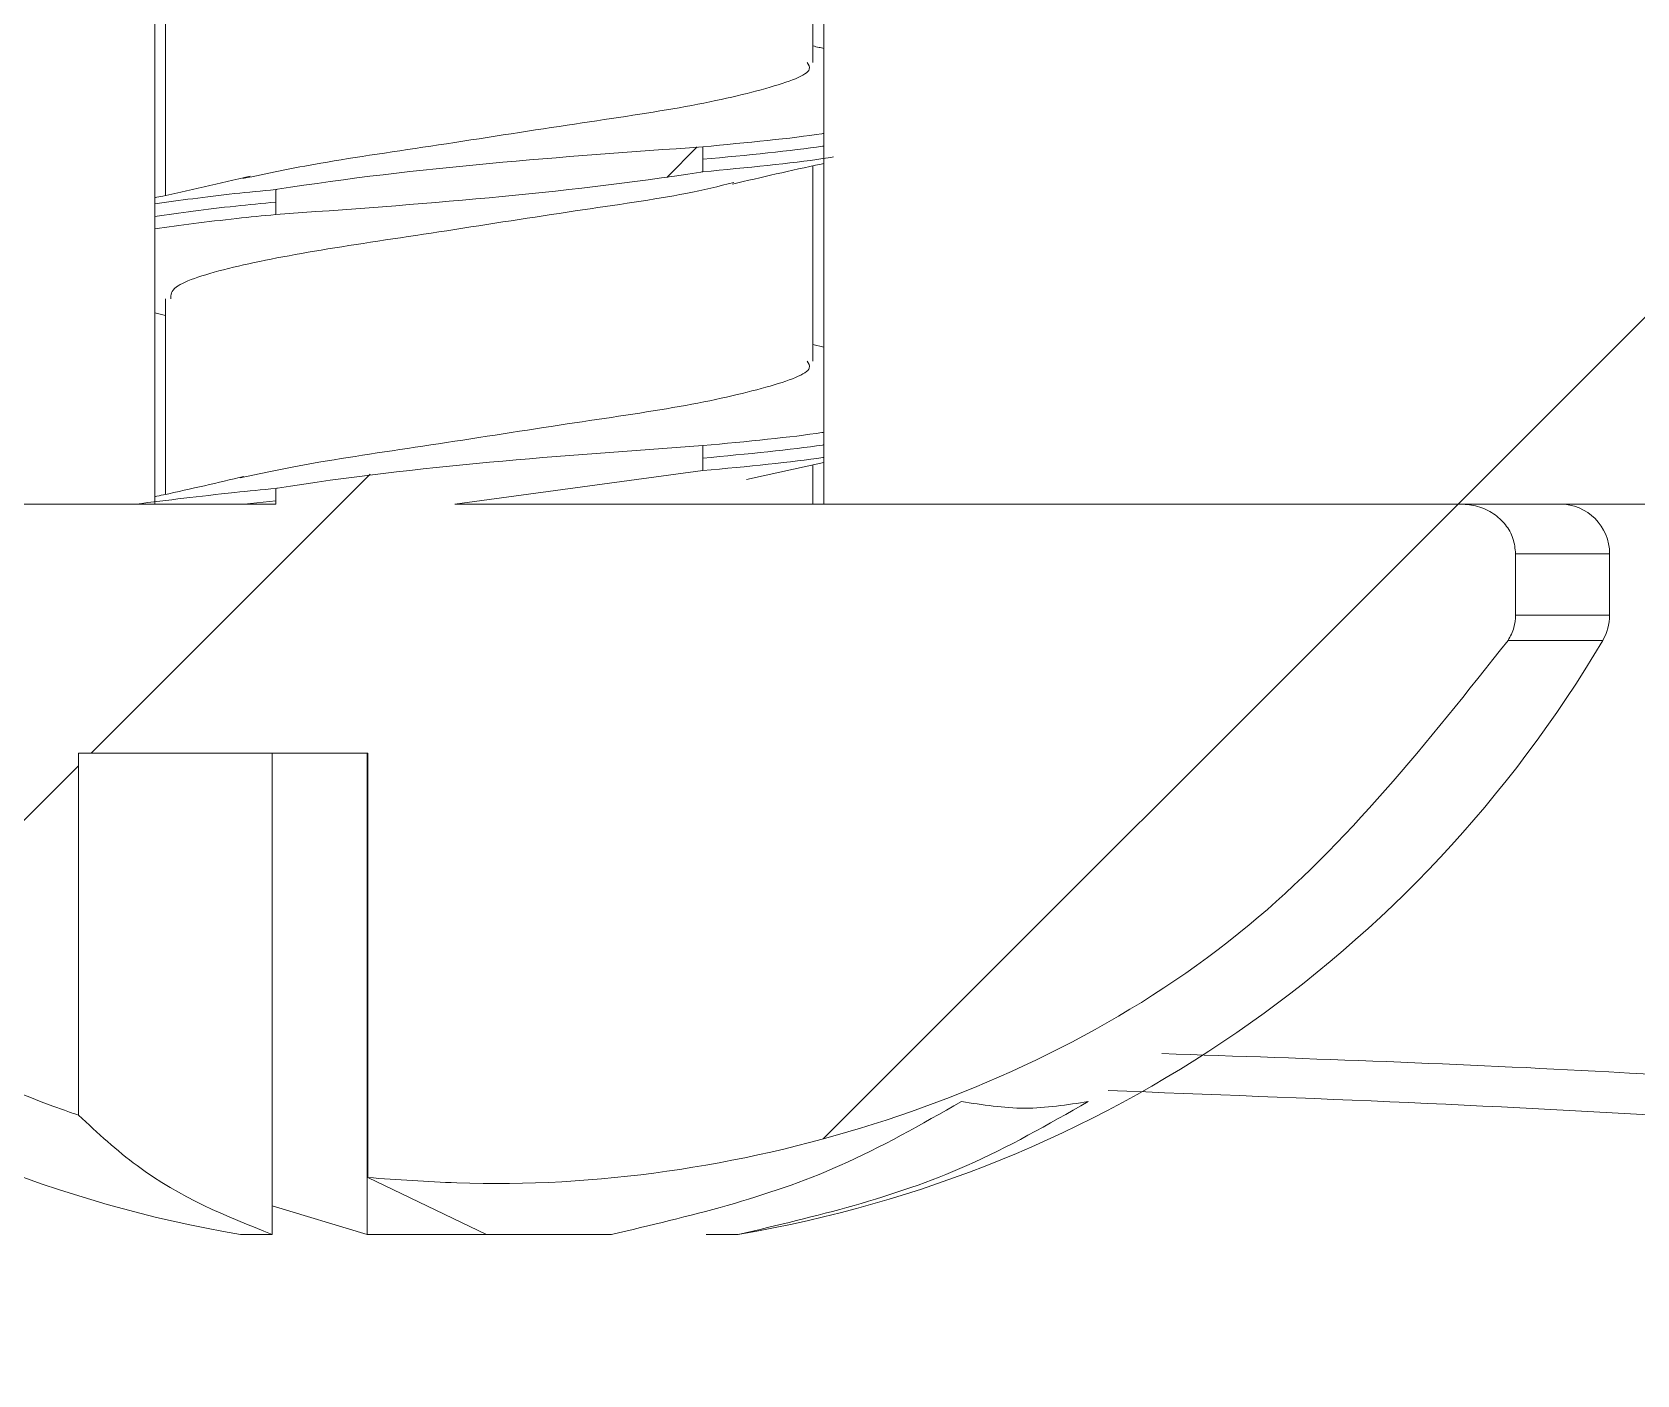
# Model space of a CAD drawing. Extents: x 14808 to 20058, y -13198 to -11680.
# Drawn here: x 15070.313 to 15073.536, y -13053.803 to -13051.107 of the extents above; entities that cross this region are included whole.
import ezdxf

# ---------------------------------------------------------------- set-up
doc = ezdxf.new("R2010")
doc.units = 0
doc.header["$LTSCALE"] = 7
doc.header["$MEASUREMENT"] = 0
doc.layers.get('0').update_dxf_attribs({"color": 2, "linetype": 'CONTINUOUS'})
pattern_1 = [(45, (121.7188765692827, 108.7141662034446), (-0.561266007566822, 0.5612660075668221), [])]

# ---------------------------------------------------------------- blocks, each defined once
blk = doc.blocks.new('A$C42703619')
at = {"linetype": 'Continuous', "lineweight": 0}
h = blk.add_hatch(dxfattribs=at)
h.set_pattern_fill('ANSI31', color=2, scale=0.25, style=0)
h.set_pattern_definition(pattern_1)
edge = h.paths.add_edge_path(flags=0)
edge.add_line((97.53904185005422, 2.222321144257528), (97.53904185005422, 2.847321144257528))
edge.add_line((97.53904185005422, 2.847321144257528), (96.74999859702007, 2.847321144257528))
edge.add_line((96.7499985970203, 2.847321144257528), (96.7499985970203, 5.222321144257528))
edge.add_line((96.7499985970203, 5.222321144257528), (96.6249985970203, 5.722321144257528))
edge.add_line((96.6249985970203, 5.722321144257528), (96.34361916785952, 5.722321144257528))
edge.add_arc((96.34361916785952, 5.597321144257513), 0.125, 90, 177.0000000000438)
edge.add_line((96.21879047601533, 5.60386313878778), (96.13423113672843, 3.990374827628862))
edge.add_arc((98.63080497361489, 3.859534937020008), 2.5, 176.9999999999657, 180)
edge.add_line((96.13080497361489, 3.859534937020008), (96.13080497361489, 2.797321144257502))
edge.add_arc((96.05580497361461, 2.797321144257502), 0.075, 270.00000000087937, 360, ccw=False)
edge.add_line((96.05580497360279, 2.722321144257513), (96.05000454349965, 2.722321144257513))
edge.add_arc((96.05000724730962, 2.797321144257516), 0.075, 180.0012677828646, 269.9979344414439, ccw=False)
edge.add_line((95.975007247328, 2.797319484733627), (95.9749967870871, 3.000695092532091))
edge.add_arc((92.37499694938788, 3.000008900132507), 3.600000000000001, 0.01092109129672237, 80.40685194069388)
edge.add_spline(control_points=[(92.97493994213073, 6.54966640550662), (92.9607906325839, 6.552053993184508), (92.94677238564782, 6.557006783679249), (92.9341892682387, 6.56408615923548), (92.92198248657951, 6.570953804898231), (92.9107864394864, 6.580010172554189), (92.90152601940599, 6.590518012263367), (92.893195754732, 6.59997040050991), (92.88622893984325, 6.610813184176187), (92.8810998260924, 6.622321144257519)], knot_values=[3.715156799287301e-06, 3.715156799287301e-06, 3.715156799287301e-06, 3.715156799287301e-06, 0.000176968514973958, 0.000176968514973958, 0.000176968514973958, 0.0003447893644392406, 0.0003447893644392406, 0.0003447893644392406, 0.0004957331891411338, 0.0004957331891411338, 0.0004957331891411338, 0.0004957331891411338], weights=[1, 1, 1, 1, 1, 1, 1, 1, 1, 1], degree=3, periodic=0)
edge.add_line((92.8810998260924, 6.622321144257533), (92.26812009557693, 6.622321144257533))
edge.add_line((92.26812009557716, 6.622321144257533), (92.26812009557716, 6.246851547293879))
edge.add_spline(control_points=[(92.26812009557716, 6.246851547293879), (92.26812322072738, 6.220064385237841), (92.27256273739567, 6.192925944958212), (92.28109409822628, 6.167522301713554), (92.28998121962195, 6.141059318153516), (92.30355743287828, 6.115767426764755), (92.32069088635535, 6.093728479477114), (92.33785041115834, 6.071655996359915), (92.35904820816995, 6.052239314698149), (92.38252984880455, 6.037065114372218), (92.40608546451313, 6.021843110206511), (92.43258584126147, 6.01047152708994), (92.45984525916629, 6.003876030315048), (92.47556714360053, 6.000072073882698), (92.49173169061032, 5.997780549482776), (92.50789134117554, 5.997064010360653)], knot_values=[1.343520857658167e-05, 1.343520857658167e-05, 1.343520857658167e-05, 1.343520857658167e-05, 0.0003350029093057034, 0.0003350029093057034, 0.0003350029093057034, 0.0006699738447442933, 0.0006699738447442933, 0.0006699738447442933, 0.001005448542786168, 0.001005448542786168, 0.001005448542786168, 0.001341990884282382, 0.001341990884282382, 0.001341990884282382, 0.001534328686856946, 0.001534328686856946, 0.001534328686856946, 0.001534328686856946], weights=[1, 1, 1, 1, 1, 1, 1, 1, 1, 1, 1, 1, 1, 1, 1, 1], degree=3, periodic=0)
edge.add_arc((92.37499694938788, 3.000008900132507), 3, -7.958078640513122e-13, 87.46107328380788, ccw=False)
edge.add_spline(control_points=[(95.37499694938788, 3.000008900132507), (95.37609576014756, 2.773861237088248), (95.37501769525966, 2.547708570347474), (95.37499287215223, 2.321558300065341), (95.37496750250307, 2.090428778231434), (95.37499893970471, 1.859299253606615), (95.37499632075787, 1.628169730395221), (95.37499160202196, 1.211727782308877), (95.37499718470326, 0.7952858341691851), (95.37499696456644, 0.3788438860561953)], knot_values=[5.981469940353156e-05, 5.981469940353156e-05, 5.981469940353156e-05, 5.981469940353156e-05, 0.002773617938170149, 0.002773617938170149, 0.002773617938170149, 0.005547172206765863, 0.005547172206765863, 0.005547172206765863, 0.01054447556557592, 0.01054447556557592, 0.01054447556557592, 0.01054447556557592], weights=[1, 1, 1, 1, 1, 1, 1, 1, 1, 1], degree=3, periodic=0)
edge.add_spline(control_points=[(95.37499694943108, 0.3788446919122705), (95.37499696254736, 0.3508518806161263), (95.37982958859129, 0.3224730266306679), (95.389095050361, 0.2960580933076287), (95.39836054866237, 0.2696430558353526), (95.41231459394976, 0.2444633185013672), (95.429802201234, 0.2226049733009816), (95.44728783329856, 0.2007490969943362), (95.46878873409014, 0.1816109291810122), (95.4925242969648, 0.166776856482052), (95.51625438229735, 0.1519462070961239), (95.54287282509995, 0.1410085497534581), (95.57017469621769, 0.1348707207750621), (95.5792036361504, 0.1328408932616227), (95.58835954788196, 0.1313109326821333), (95.59755790585086, 0.130294976620668)], knot_values=[0, 0, 0, 0, 0.0003359137355537293, 0.0003359137355537293, 0.0003359137355537293, 0.0006718298416777864, 0.0006718298416777864, 0.0006718298416777864, 0.001007708432369905, 0.001007708432369905, 0.001007708432369905, 0.001343508647123747, 0.001343508647123747, 0.001343508647123747, 0.001453152611270006, 0.001453152611270006, 0.001453152611270006, 0.001453152611270006], weights=[1, 1, 1, 1, 1, 1, 1, 1, 1, 1, 1, 1, 1, 1, 1, 1], degree=3, periodic=0)
edge.add_spline(control_points=[(95.59755856911852, 0.130294902999772), (95.62730371385533, 0.1270095609543276), (95.65705603721199, 0.1237885752168566), (95.68681512127114, 0.1206319910311251)], knot_values=[0.000379612931253025, 0.000379612931253025, 0.000379612931253025, 0.000379612931253025, 0.0007366391467210646, 0.0007366391467210646, 0.0007366391467210646, 0.0007366391467210646], weights=[1, 1, 1, 1], degree=3, periodic=0)
edge.add_spline(control_points=[(95.68681512127114, 0.1206319910317646), (95.70072466700913, 0.1191565876885861), (95.71508077674162, 0.1200624323272521), (95.72869456681246, 0.123274440665945), (95.74230832424155, 0.1264864413032356), (95.75555520659555, 0.1320931441823987), (95.7673385645162, 0.1396299747858407), (95.77912283711794, 0.1471673904345252), (95.78976831594491, 0.1568430216200269), (95.79839418310485, 0.1678555658832792), (95.80702186452709, 0.1788704263935657), (95.81386700081657, 0.1915264458029853), (95.81836340821155, 0.2047758367067516), (95.82272678550044, 0.2176332329091153), (95.82499694943954, 0.2313872900170182), (95.82499694943954, 0.2449649075720757)], knot_values=[0, 0, 0, 0, 0.0001678509099846509, 0.0001678509099846509, 0.0001678509099846509, 0.0003357010631929814, 0.0003357010631929814, 0.0003357010631929814, 0.0005035639249444302, 0.0005035639249444302, 0.0005035639249444302, 0.0006714623634739861, 0.0006714623634739861, 0.0006714623634739861, 0.0008342554581856271, 0.0008342554581856271, 0.0008342554581856271, 0.0008342554581856271], weights=[1, 1, 1, 1, 1, 1, 1, 1, 1, 1, 1, 1, 1, 1, 1, 1], degree=3, periodic=0)
edge.add_line((95.82499694943954, 0.2449649075720757), (95.82499694943522, 0.3765557884500268))
edge.add_spline(control_points=[(95.8249969494309, 0.3765557884500126), (95.82499694942953, 0.4540654598013489), (95.82499701894562, 0.5315751311526569), (95.82499710255661, 0.6090848025039222)], knot_values=[0.0001531512326486863, 0.0001531512326486863, 0.0001531512326486863, 0.0001531512326486863, 0.001083267288864468, 0.001083267288864468, 0.001083267288864468, 0.001083267288864468], weights=[1, 1, 1, 1], degree=3, periodic=0)
edge.add_spline(control_points=[(95.82499710255661, 0.6090848025040785), (95.85671384902162, 0.6058565788676802), (95.88843830944097, 0.6027032651866406), (95.92016995279027, 0.5996249142432291)], knot_values=[0.0003270985367544366, 0.0003270985367544366, 0.0003270985367544366, 0.0003270985367544366, 0.0007077899447716636, 0.0007077899447716636, 0.0007077899447716636, 0.0007077899447716636], weights=[1, 1, 1, 1], degree=3, periodic=0)
edge.add_spline(control_points=[(95.92016995279027, 0.5996249142440959), (95.92573879539623, 0.5990846695520631), (95.93147771473946, 0.5994984850266647), (95.93691144775948, 0.6008320583324078), (95.94234516641654, 0.6021656281130916), (95.94762355099147, 0.6044557143008333), (95.95230963979157, 0.6075125555726615), (95.95699612413546, 0.6105696548666018), (95.96121944392007, 0.6144779135587655), (95.96463017552833, 0.6189136662001502), (95.96804166584388, 0.6233504055620571), (95.97073428079739, 0.628437194417522), (95.97248531732248, 0.6337529063572802), (95.97413843948198, 0.6387713746039694), (95.97499669018362, 0.6441201646413859), (95.97499669018362, 0.6494038978307728)], knot_values=[0, 0, 0, 0, 6.713983624059836e-05, 6.713983624059836e-05, 6.713983624059836e-05, 0.0001342793406515402, 0.0001342793406515402, 0.0001342793406515402, 0.0002014243810890044, 0.0002014243810890044, 0.0002014243810890044, 0.0002685844777707112, 0.0002685844777707112, 0.0002685844777707112, 0.0003318892985055608, 0.0003318892985055608, 0.0003318892985055608, 0.0003318892985055608], weights=[1, 1, 1, 1, 1, 1, 1, 1, 1, 1, 1, 1, 1, 1, 1, 1], degree=3, periodic=0)
edge.add_line((95.97499669018362, 0.6494038978307728), (95.97499669018362, 1.972321144257528))
edge.add_arc((96.22499669018362, 1.972321144257528), 0.25, 90.00000000109918, 180, ccw=False)
edge.add_line((96.22499669018362, 2.222321144257528), (97.5388613849093, 2.222321144257528))
h = blk.add_hatch(dxfattribs=at)
h.set_pattern_fill('ANSI31', color=2, scale=0.25, style=0)
h.set_pattern_definition(pattern_1)
edge = h.paths.add_edge_path(flags=0)
edge.add_line((98.9999985970203, 5.222321144257499), (98.9999985970203, 2.847321144257528))
edge.add_line((98.9999985970203, 2.847321144257528), (98.21113580978113, 2.847321144257528))
edge.add_line((98.21113580978113, 2.847321144257528), (98.21095534463734, 2.222321144257528))
edge.add_line((98.21095534463734, 2.222321144257528), (99.52498994673101, 2.222321144257513))
edge.add_arc((99.52498994673101, 1.972321144257499), 0.25, -7.958078640513122e-13, 89.9999999999992, ccw=False)
edge.add_line((99.77498994673101, 1.972321144257499), (99.77498994673101, 0.6493956325956205))
edge.add_spline(control_points=[(99.77498994673101, 0.6493956325956205), (99.77498994673078, 0.643804229705971), (99.7759564840776, 0.6381283758668062), (99.77780960068048, 0.632845311194778), (99.77966272462027, 0.6275622256068303), (99.78245357114884, 0.6225262022266165), (99.78595114375639, 0.618154469444498), (99.78944831648346, 0.6137832364867606), (99.79374855784181, 0.6099555531572136), (99.79849574179207, 0.6069887132227691), (99.80324179144554, 0.604022582187902), (99.80856551862666, 0.6018350594797326), (99.81402592834911, 0.6006075228042604), (99.8191718689477, 0.5994506808940159), (99.82456874135869, 0.5991145885757092), (99.82981844853884, 0.5996240612153301)], knot_values=[0, 0, 0, 0, 6.718372675116485e-05, 6.718372675116485e-05, 6.718372675116485e-05, 0.0001343679310096357, 0.0001343679310096357, 0.0001343679310096357, 0.0002015445475689108, 0.0002015445475689108, 0.0002015445475689108, 0.0002687049376802805, 0.0002687049376802805, 0.0002687049376802805, 0.0003318951457513295, 0.0003318951457513295, 0.0003318951457513295, 0.0003318951457513295], weights=[1, 1, 1, 1, 1, 1, 1, 1, 1, 1, 1, 1, 1, 1, 1, 1], degree=3, periodic=0)
edge.add_spline(control_points=[(99.82981844853884, 0.5996240611832846), (99.85324613600233, 0.6018968182399718), (99.87666989547324, 0.6042104359222762), (99.90008951322898, 0.6065648931203143)], knot_values=[0.01634638392776675, 0.01634638392776675, 0.01634638392776675, 0.01634638392776675, 0.01662746818133061, 0.01662746818133061, 0.01662746818133061, 0.01662746818133061], weights=[1, 1, 1, 1], degree=3, periodic=0)
edge.add_spline(control_points=[(99.90008951318305, 0.6065648931195327), (99.90839088063649, 0.6065648931193905), (99.91669224809016, 0.6065648931192626), (99.92499361554383, 0.6065648931191348)], knot_values=[3521.152073444386, 3521.152073444386, 3521.152073444386, 3521.152073444386, 3521.152173060795, 3521.152173060795, 3521.152173060795, 3521.152173060795], weights=[1, 1, 1, 1], degree=3, periodic=0)
edge.add_spline(control_points=[(99.92499361558612, 0.60656489311922), (99.92499395470668, 0.4860313639477383), (99.92499425991218, 0.3654978347759723), (99.92499431939632, 0.2449643056040074)], knot_values=[0.002205661054958141, 0.002205661054958141, 0.002205661054958141, 0.002205661054958141, 0.003652063405021541, 0.003652063405021541, 0.003652063405021541, 0.003652063405021541], weights=[1, 1, 1, 1], degree=3, periodic=0)
edge.add_spline(control_points=[(99.92499431939677, 0.2449642175127948), (99.92499432630893, 0.2309678628651497), (99.92741063763651, 0.2167784880005357), (99.932043356333, 0.2035710711105807), (99.93667609280374, 0.1903636035469347), (99.9436530902326, 0.1777737849485632), (99.95239685548177, 0.1668446488471247), (99.96113965484847, 0.155916720035215), (99.97189008319356, 0.1463476409689903), (99.98375784113887, 0.1389306004380373), (99.99562288218385, 0.1315152578994301), (100.0089321047531, 0.1260464102817238), (100.0225830446498, 0.1229774782376367), (100.0358062238092, 0.1200047130980906), (100.0496973293075, 0.1192017777738883), (100.0631749569766, 0.1206312364371556)], knot_values=[0, 0, 0, 0, 0.0001679562557717039, 0.0001679562557717039, 0.0001679562557717039, 0.0003359136671146044, 0.0003359136671146044, 0.0003359136671146044, 0.0005038527443780017, 0.0005038527443780017, 0.0005038527443780017, 0.000671752952182601, 0.000671752952182601, 0.000671752952182601, 0.0008343663057275867, 0.0008343663057275867, 0.0008343663057275867, 0.0008343663057275867], weights=[1, 1, 1, 1, 1, 1, 1, 1, 1, 1, 1, 1, 1, 1, 1, 1], degree=3, periodic=0)
edge.add_spline(control_points=[(100.0631760457741, 0.1206313516718112), (100.0929317331525, 0.1237875667752277), (100.1226806613831, 0.1270081687267677), (100.1524224126911, 0.1302931122984248)], knot_values=[0.01824208284473301, 0.01824208284473301, 0.01824208284473301, 0.01824208284473301, 0.0185990683055447, 0.0185990683055447, 0.0185990683055447, 0.0185990683055447], weights=[1, 1, 1, 1], degree=3, periodic=0)
edge.add_spline(control_points=[(100.1524224126911, 0.130293112298439), (100.1802412152256, 0.1333656836023991), (100.2079024320824, 0.1412810501345163), (100.2331261032264, 0.1533843169776858), (100.2583496505224, 0.1654875243940026), (100.2818313158555, 0.18211226798757), (100.3016276990793, 0.2018813898500653), (100.3214267284952, 0.2216531542605011), (100.3380854739489, 0.2451152278593085), (100.3502259206434, 0.2703250233317149), (100.3623692307851, 0.2955407647890027), (100.370326992861, 0.3232003336864651), (100.3734410565608, 0.3510139311831821), (100.3744748701522, 0.3602475493396682), (100.3749941790716, 0.3695532523879947), (100.3749941632072, 0.3788445641791824)], knot_values=[0, 0, 0, 0, 0.0003357261714734765, 0.0003357261714734765, 0.0003357261714734765, 0.0006714494502357216, 0.0006714494502357216, 0.0006714494502357216, 0.001007217353174794, 0.001007217353174794, 0.001007217353174794, 0.00134306550302437, 0.00134306550302437, 0.00134306550302437, 0.001453150299511086, 0.001453150299511086, 0.001453150299511086, 0.001453150299511086], weights=[1, 1, 1, 1, 1, 1, 1, 1, 1, 1, 1, 1, 1, 1, 1, 1], degree=3, periodic=0)
edge.add_spline(control_points=[(100.3749941632072, 0.3788445641791824), (100.3749932057517, 0.7947963462390888), (100.3749980852244, 1.210757216080005), (100.3749926584717, 1.626718085849966), (100.3749896399363, 1.858088977300433), (100.3750207279436, 2.089459870225191), (100.374994926593, 2.320830760256719), (100.3749696805803, 2.547221717925432), (100.3738894965099, 2.773615075263116), (100.3749318836931, 3.00000363455991)], knot_values=[8.443305000002019e-05, 8.443305000002019e-05, 8.443305000002019e-05, 8.443305000002019e-05, 0.005075963487664221, 0.005075963487664221, 0.005075963487664221, 0.007852414185481039, 0.007852414185481039, 0.007852414185481039, 0.01056910568345572, 0.01056910568345572, 0.01056910568345572, 0.01056910568345572], weights=[1, 1, 1, 1, 1, 1, 1, 1, 1, 1], degree=3, periodic=0)
edge.add_arc((103.3749896792228, 3.000018308957515), 3, 92.53667033797592, 180.0002802549507, ccw=False)
edge.add_spline(control_points=[(103.242213317119, 5.99707860826188), (103.2702263633282, 5.998320695533586), (103.2985206219687, 6.004433668220038), (103.3246459457109, 6.01491358397255), (103.3507728757709, 6.025394144083428), (103.3754522017348, 6.040533147739872), (103.3966256785379, 6.059084225731588), (103.4177626293013, 6.077603301543697), (103.4359903944369, 6.10003674170563), (103.4497780133966, 6.124524053112431), (103.4635208867712, 6.148931894737252), (103.4732322973532, 6.176056504483135), (103.4780940045202, 6.203642245451952), (103.4806047769841, 6.217888582476895), (103.4818755582901, 6.232408828437507), (103.4818770972338, 6.246874722624362)], knot_values=[0, 0, 0, 0, 0.0003377869286602247, 0.0003377869286602247, 0.0003377869286602247, 0.0006756106847210727, 0.0006756106847210727, 0.0006756106847210727, 0.001012856345761382, 0.001012856345761382, 0.001012856345761382, 0.001348994364066611, 0.001348994364066611, 0.001348994364066611, 0.001520863348828256, 0.001520863348828256, 0.001520863348828256, 0.001520863348828256], weights=[1, 1, 1, 1, 1, 1, 1, 1, 1, 1, 1, 1, 1, 1, 1, 1], degree=3, periodic=0)
edge.add_line((103.4818770972338, 6.246874722624362), (103.4818770991146, 6.622321144257533))
edge.add_line((103.4818770991146, 6.622321144257533), (102.8688921591431, 6.622321144257533))
edge.add_spline(control_points=[(102.8688921591429, 6.622321144257519), (102.8635416466827, 6.610319693957074), (102.8561859809706, 6.599037938874922), (102.8473688016902, 6.589295241998066), (102.8379091194524, 6.5788426002105), (102.8265068912433, 6.569885651507711), (102.8141156066567, 6.563162603488387), (102.8019966319862, 6.556587300654805), (102.7886089314529, 6.551969682045687), (102.7750138747861, 6.54967216411476)], knot_values=[0.0001841116759883218, 0.0001841116759883218, 0.0001841116759883218, 0.0001841116759883218, 0.0003416561308431118, 0.0003416561308431118, 0.0003416561308431118, 0.0005106879721787074, 0.0005106879721787074, 0.0005106879721787074, 0.000675994754292958, 0.000675994754292958, 0.000675994754292958, 0.000675994754292958], weights=[1, 1, 1, 1, 1, 1, 1, 1, 1, 1], degree=3, periodic=0)
edge.add_arc((103.3749896792228, 3.000018308957515), 3.600000000000001, 99.59367265227958, 179.9889560388777)
edge.add_line((99.77498974609989, 3.000712221495782), (99.77498994673124, 2.797321144257502))
edge.add_arc((99.69998994673097, 2.797321144257516), 0.075, 270, 359.99999999998914, ccw=False)
edge.add_line((99.69998994673097, 2.722321144257528), (99.69419222042643, 2.722321144257513))
edge.add_arc((99.69419222042575, 2.797321144257516), 0.075, 180.0000000057213, 270.00000000057264, ccw=False)
edge.add_line((99.6191922204257, 2.797321144250027), (99.6191922204257, 3.859534937020008))
edge.add_arc((97.1191922204257, 3.859534937020022), 2.5, 5.088887490341627e-13, 3.00000000003513)
edge.add_line((99.61576605731216, 3.990374827628877), (99.53120671802526, 5.60386313878778))
edge.add_arc((99.40637802618085, 5.597321144257513), 0.125, 2.999999999955942, 90.00000000000325)
edge.add_line((99.40637802618085, 5.722321144257528), (99.12499859702007, 5.722321144257528))
edge.add_line((99.1249985970203, 5.722321144257528), (98.9999985970203, 5.222321144257499))
h = blk.add_hatch(dxfattribs=at)
h.set_pattern_fill('ANSI31', scale=0.25, style=0)
h.set_pattern_definition(pattern_1)
edge = h.paths.add_edge_path(flags=0)
edge.add_spline(control_points=[(97.6607070699838, 2.525546930535718), (97.66070703373452, 2.524500960054773), (97.66070692884841, 2.523454989573956), (97.66070675532728, 2.52240901910681), (97.66070649504582, 2.520840063347784), (97.6607060803351, 2.519271107606791), (97.66070551120447, 2.517702151929406), (97.66070494207406, 2.516133196191227), (97.66070421852373, 2.514564240501464), (97.66070334056349, 2.512995284905706)], knot_values=[1.80411241501563e-16, 1.80411241501563e-16, 1.80411241501563e-16, 1.80411241501563e-16, 1.255164577873642e-05, 1.255164577873642e-05, 1.255164577873642e-05, 3.137911519667304e-05, 3.137911519667304e-05, 3.137911519667304e-05, 5.020658534403958e-05, 5.020658534403958e-05, 5.020658534403958e-05, 5.020658534403958e-05], weights=[1, 1, 1, 1, 1, 1, 1, 1, 1, 1], degree=3, periodic=0)
edge.add_spline(control_points=[(97.66070334056349, 2.512995284905692), (97.80367795748612, 2.513845391569824), (97.94627054308103, 2.533406372106036), (98.08751176405394, 2.555618559383198), (98.08810580031673, 2.555711980019403), (98.08869983030309, 2.55580544057532), (98.08929385412739, 2.555898940272094)], knot_values=[1.840730439570213e-15, 1.840730439570213e-15, 1.840730439570213e-15, 1.840730439570213e-15, 0.001715725730479399, 0.001715725730479399, 0.001715725730479399, 0.001722930282684338, 0.001722930282684338, 0.001722930282684338, 0.001722930282684338], weights=[1, 1, 1, 1, 1, 1, 1], degree=3, periodic=0)
edge.add_spline(control_points=[(98.08929385412739, 2.555898940272094), (98.08929326880116, 2.556944776093722), (98.08929275211085, 2.557990611956036), (98.08929230405602, 2.559036447845507), (98.08929163197399, 2.560605201737964), (98.08929111432235, 2.562173955704203), (98.08929075109882, 2.563742709698595), (98.08929038787483, 2.56531146375378), (98.0892901790794, 2.566880217852322), (98.08929012470708, 2.568448971948619)], knot_values=[0, 0, 0, 0, 1.255003182527623e-05, 1.255003182527623e-05, 1.255003182527623e-05, 3.137508031313645e-05, 3.137508031313645e-05, 3.137508031313645e-05, 5.020012953072882e-05, 5.020012953072882e-05, 5.020012953072882e-05, 5.020012953072882e-05], weights=[1, 1, 1, 1, 1, 1, 1, 1, 1, 1], degree=3, periodic=0)
edge.add_spline(control_points=[(98.08929012470708, 2.568448971948634), (98.0892900884578, 2.569494842185499), (98.08929012084582, 2.570540712426997), (98.08929022186908, 2.571586582659613), (98.08929037340431, 2.573155388066816), (98.08929067936924, 2.574724193466686), (98.08929113975637, 2.576292998813635), (98.08929160014304, 2.577861804221406), (98.08929221495237, 2.579430609591462), (98.08929298417388, 2.580999414878185)], knot_values=[0, 0, 0, 0, 1.255044284993201e-05, 1.255044284993201e-05, 1.255044284993201e-05, 3.137610787474211e-05, 3.137610787474211e-05, 3.137610787474211e-05, 5.02017736292157e-05, 5.02017736292157e-05, 5.02017736292157e-05, 5.02017736292157e-05], weights=[1, 1, 1, 1, 1, 1, 1, 1, 1, 1], degree=3, periodic=0)
edge.add_spline(control_points=[(98.08929298417343, 2.580999414878185), (97.94623370488216, 2.5802689003118), (97.80354031623165, 2.560684565576061), (97.66223488709102, 2.538340288048069), (97.66172465683462, 2.538259606601365), (97.66121443133488, 2.53817889506778), (97.66070421051745, 2.53809815395271)], knot_values=[0, 0, 0, 0, 0.001716733733043744, 0.001716733733043744, 0.001716733733043744, 0.001722922408905084, 0.001722922408905084, 0.001722922408905084, 0.001722922408905084], weights=[1, 1, 1, 1, 1, 1, 1], degree=3, periodic=0)
edge.add_spline(control_points=[(97.66070421051745, 2.53809815395271), (97.66070472334877, 2.537052218800319), (97.66070516754348, 2.536006283612018), (97.66070554310227, 2.534960348401334), (97.66070610644056, 2.533391445527037), (97.6607065153471, 2.531822542589673), (97.66070676982599, 2.530253639634886), (97.66070702430488, 2.528684736619276), (97.66070712435567, 2.527115833571024), (97.6607070699838, 2.525546930535718)], knot_values=[0, 0, 0, 0, 1.255122333736609e-05, 1.255122333736609e-05, 1.255122333736609e-05, 3.137805909329392e-05, 3.137805909329392e-05, 3.137805909329392e-05, 5.020489557874689e-05, 5.020489557874689e-05, 5.020489557874689e-05, 5.020489557874689e-05], weights=[1, 1, 1, 1, 1, 1, 1, 1, 1, 1], degree=3, periodic=0)
h = blk.add_hatch(dxfattribs=at)
h.set_pattern_fill('ANSI31', color=2, scale=0.25, style=0)
h.set_pattern_definition(pattern_1)
edge = h.paths.add_edge_path(flags=0)
edge.add_spline(control_points=[(98.08929385412739, 2.255898940272097), (98.08929326880116, 2.256944776093725), (98.08929275211085, 2.257990611956039), (98.08929230405602, 2.25903644784551), (98.08929163197399, 2.260605201737967), (98.08929111432235, 2.262173955704192), (98.08929075109882, 2.263742709698583), (98.08929038787483, 2.265311463753783), (98.0892901790794, 2.266880217852325), (98.08929012470708, 2.268448971948622)], knot_values=[0, 0, 0, 0, 1.255003182528488e-05, 1.255003182528488e-05, 1.255003182528488e-05, 3.137508031315203e-05, 3.137508031315203e-05, 3.137508031315203e-05, 5.020012953075478e-05, 5.020012953075478e-05, 5.020012953075478e-05, 5.020012953075478e-05], weights=[1, 1, 1, 1, 1, 1, 1, 1, 1, 1], degree=3, periodic=0)
edge.add_spline(control_points=[(98.08929012470708, 2.268448971948636), (98.0892900884578, 2.269494842185502), (98.08929012084582, 2.270540712427), (98.0892902218693, 2.271586582659616), (98.08929037340431, 2.273155388066805), (98.08929067936924, 2.274724193466689), (98.08929113975637, 2.276292998813652), (98.08929160014304, 2.277861804221409), (98.08929221495237, 2.279430609591451), (98.08929298417388, 2.280999414878188)], knot_values=[0, 0, 0, 0, 1.255044284992507e-05, 1.255044284992507e-05, 1.255044284992507e-05, 3.137610787472996e-05, 3.137610787472996e-05, 3.137610787472996e-05, 5.02017736291983e-05, 5.02017736291983e-05, 5.02017736291983e-05, 5.02017736291983e-05], weights=[1, 1, 1, 1, 1, 1, 1, 1, 1, 1], degree=3, periodic=0)
edge.add_spline(control_points=[(98.08929298417343, 2.280999414878202), (97.94623370488216, 2.280268900311803), (97.80354031623165, 2.260684565576064), (97.66223488709102, 2.238340288048072), (97.66172465683462, 2.238259606601368), (97.66121443133488, 2.238178895067783), (97.66070421051745, 2.238098153952713)], knot_values=[0, 0, 0, 0, 0.001716733733043797, 0.001716733733043797, 0.001716733733043797, 0.00172292240890244, 0.00172292240890244, 0.00172292240890244, 0.00172292240890244], weights=[1, 1, 1, 1, 1, 1, 1], degree=3, periodic=0)
edge.add_spline(control_points=[(97.66070421051745, 2.238098153952713), (97.66070472334877, 2.237052218800322), (97.66070516754348, 2.236006283612021), (97.66070554310227, 2.234960348401337), (97.66070610644056, 2.23339144552704), (97.6607065153471, 2.231822542589676), (97.66070676982599, 2.230253639634874), (97.66070702430488, 2.228684736619279), (97.66070712435567, 2.227115833571027), (97.6607070699838, 2.225546930535721)], knot_values=[2.63677968348511e-16, 2.63677968348511e-16, 2.63677968348511e-16, 2.63677968348511e-16, 1.255122333736783e-05, 1.255122333736783e-05, 1.255122333736783e-05, 3.137805909329392e-05, 3.137805909329392e-05, 3.137805909329392e-05, 5.02048955787625e-05, 5.02048955787625e-05, 5.02048955787625e-05, 5.02048955787625e-05], weights=[1, 1, 1, 1, 1, 1, 1, 1, 1, 1], degree=3, periodic=0)
edge.add_spline(control_points=[(97.6607070699838, 2.225546930535707), (97.66070703373452, 2.224500960054776), (97.66070692884841, 2.223454989573973), (97.66070675532728, 2.222409019106799), (97.66070675046785, 2.222379727490356), (97.66070674555476, 2.222350435873942), (97.66070674058801, 2.222321144257499)], knot_values=[1.665334536937045e-16, 1.665334536937045e-16, 1.665334536937045e-16, 1.665334536937045e-16, 1.255164577873296e-05, 1.255164577873296e-05, 1.255164577873296e-05, 1.290314518017862e-05, 1.290314518017862e-05, 1.290314518017862e-05, 1.290314518017862e-05], weights=[1, 1, 1, 1, 1, 1, 1], degree=3, periodic=0)
edge.add_line((97.66070674058437, 2.222321144257499), (96.89924981510148, 2.222321144257499))
edge.add_spline(control_points=[(96.89924981510148, 2.222321144257499), (96.89861248759507, 2.222321144257499), (96.89797508082665, 2.222311102933936), (96.89733806999902, 2.222291014227388), (96.89057402893923, 2.222077704138904), (96.88374504269541, 2.220700342093103), (96.87744782347727, 2.218221878300334), (96.87124742024889, 2.215781519410349), (96.86537439688937, 2.212189129703638), (96.86045265294524, 2.207697271707893), (96.85588281660648, 2.203526584217492), (96.85199472748809, 2.198441090544598), (96.8492584094356, 2.192892162555943), (96.8467739445332, 2.187853962839647), (96.84516678950013, 2.182279229122578), (96.8446316834088, 2.17668729889197), (96.84449288922951, 2.175236881152252), (96.84442318232186, 2.173778187648729), (96.84442318232186, 2.172321144257502)], knot_values=[0.0003297316430340854, 0.0003297316430340854, 0.0003297316430340854, 0.0003297316430340854, 0.0003373030342816543, 0.0003373030342816543, 0.0003373030342816543, 0.0004186812961434117, 0.0004186812961434117, 0.0004186812961434117, 0.0004988990309251747, 0.0004988990309251747, 0.0004988990309251747, 0.0005733580852868383, 0.0005733580852868383, 0.0005733580852868383, 0.0006408472002000177, 0.0006408472002000177, 0.0006408472002000177, 0.0006580809738363278, 0.0006580809738363278, 0.0006580809738363278, 0.0006580809738363278], weights=[1, 1, 1, 1, 1, 1, 1, 1, 1, 1, 1, 1, 1, 1, 1, 1, 1, 1, 1], degree=3, periodic=0)
edge.add_line((96.84442318232186, 2.172321144257502), (96.84442318232186, 2.110847627386597))
edge.add_spline(control_points=[(96.84442318232186, 2.110847627386597), (96.84442318232186, 2.10605286886679), (96.84519699698149, 2.10120225405273), (96.84667332208392, 2.09664043714988), (96.84795120905665, 2.092691790349569), (96.84977369588796, 2.088884809922668), (96.85202632310757, 2.085399056449084)], knot_values=[5.225095962398081e-06, 5.225095962398081e-06, 5.225095962398081e-06, 5.225095962398081e-06, 6.275624276427265e-05, 6.275624276427265e-05, 6.275624276427265e-05, 0.0001123739549928419, 0.0001123739549928419, 0.0001123739549928419, 0.0001123739549928419], weights=[1, 1, 1, 1, 1, 1, 1], degree=3, periodic=0)
edge.add_spline(control_points=[(96.85202632310757, 2.085399056449084), (96.91991383209142, 1.980348776400056), (97.00586136389211, 1.885128420358321), (97.10334985497843, 1.806768549760186), (97.20603865546195, 1.724228744003504), (97.32427245937015, 1.658290290339131), (97.44826905610535, 1.613763295412362), (97.45299048574975, 1.612067836993653), (97.45772250132177, 1.610401574504287), (97.46246453908634, 1.608764639876746)], knot_values=[2.350753997380277e-07, 2.350753997380277e-07, 2.350753997380277e-07, 2.350753997380277e-07, 0.001501160000049337, 0.001501160000049337, 0.001501160000049337, 0.00308398086245596, 0.00308398086245596, 0.00308398086245596, 0.003143486440644859, 0.003143486440644859, 0.003143486440644859, 0.003143486440644859], weights=[1, 1, 1, 1, 1, 1, 1, 1, 1, 1], degree=3, periodic=0)
edge.add_line((97.46246453908634, 1.608764639876746), (97.46246453908634, 1.972321144257499))
edge.add_line((97.46246453908634, 1.972321144257499), (97.7530350820075, 1.972321144257499))
edge.add_line((97.7530350820075, 1.972321144257499), (97.75303508200909, 1.546185836243289))
edge.add_spline(control_points=[(97.75303508200932, 1.546185836244213), (97.78271315018583, 1.543383549399657), (97.81250602988939, 1.541610542257636), (97.84230670887155, 1.540862161045915), (97.98304254278901, 1.537327877347842), (98.12640625712083, 1.556969340646766), (98.26051609984961, 1.599790085536334), (98.39617152718665, 1.643104329507459), (98.52615280612326, 1.711695641013726), (98.6379765634506, 1.799865737950945), (98.73905810513997, 1.879565879873176), (98.82810452406034, 1.977286688162913), (98.89797087158331, 2.085399056449084)], knot_values=[0.004332584779402264, 0.004332584779402264, 0.004332584779402264, 0.004332584779402264, 0.004687787622021111, 0.004687787622021111, 0.004687787622021111, 0.006380106402439387, 0.006380106402439387, 0.006380106402439387, 0.008094712175410213, 0.008094712175410213, 0.008094712175410213, 0.009640364606470348, 0.009640364606470348, 0.009640364606470348, 0.009640364606470348], weights=[1, 1, 1, 1, 1, 1, 1, 1, 1, 1, 1, 1, 1], degree=3, periodic=0)
edge.add_spline(control_points=[(98.89797087158331, 2.085399056449084), (98.90055303471172, 2.08939473936389), (98.90257033463149, 2.09382110160437), (98.90385577198322, 2.09840157092453), (98.9049873632971, 2.102433832233324), (98.90557401236879, 2.106659593221927), (98.90557401236879, 2.110847627386597)], knot_values=[6.295456786771975e-06, 6.295456786771975e-06, 6.295456786771975e-06, 6.295456786771975e-06, 6.337674474825398e-05, 6.337674474825398e-05, 6.337674474825398e-05, 0.0001134901109560785, 0.0001134901109560785, 0.0001134901109560785, 0.0001134901109560785], weights=[1, 1, 1, 1, 1, 1, 1], degree=3, periodic=0)
edge.add_line((98.90557401236879, 2.110847627386597), (98.90557401236879, 2.172321144257502))
edge.add_spline(control_points=[(98.90557401236879, 2.172321144257502), (98.90557401236879, 2.177550473060428), (98.90464898048003, 2.182851486555371), (98.90289941315359, 2.187779457121486), (98.90114651172962, 2.192716818773839), (98.89852455326036, 2.197412253093795), (98.89528441561379, 2.201529498716646), (98.89193518786715, 2.205785365220571), (98.887846412194, 2.209533602725223), (98.88335414662924, 2.212558379790444), (98.87850241208162, 2.215825198097399), (98.8730626910251, 2.218332209278351), (98.86744515875853, 2.219961553074278), (98.86204643750534, 2.22152743157087), (98.85636860424574, 2.222321144257499), (98.8507473795894, 2.222321144257499)], knot_values=[1.970719281610784e-07, 1.970719281610784e-07, 1.970719281610784e-07, 1.970719281610784e-07, 6.294900829927252e-05, 6.294900829927252e-05, 6.294900829927252e-05, 0.0001257594978536296, 0.0001257594978536296, 0.0001257594978536296, 0.0001906525661913707, 0.0001906525661913707, 0.0001906525661913707, 0.0002607768038401606, 0.0002607768038401606, 0.0002607768038401606, 0.0003282313831397159, 0.0003282313831397159, 0.0003282313831397159, 0.0003282313831397159], weights=[1, 1, 1, 1, 1, 1, 1, 1, 1, 1, 1, 1, 1, 1, 1, 1], degree=3, periodic=0)
edge.add_line((98.8507473795894, 2.222321144257499), (97.8404411982051, 2.222321144257499))
edge.add_spline(control_points=[(97.8404411982051, 2.222321144257968), (97.92375814492561, 2.230346730061974), (98.00660925037664, 2.242884335364359), (98.08929385412739, 2.255898940272097)], knot_values=[0.0007190916916674188, 0.0007190916916674188, 0.0007190916916674188, 0.0007190916916674188, 0.001722930303688596, 0.001722930303688596, 0.001722930303688596, 0.001722930303688596], weights=[1, 1, 1, 1], degree=3, periodic=0)
at = {"color": 7, "linetype": 'Continuous', "lineweight": 15}
for p, q in [((98.19999859734526, 2.665742065605407), (98.19999859734526, 2.861772184527034)), ((97.53904185005422, 2.847321144257513), (97.53904185005422, 2.222321144257513)), ((98.21095534463734, 2.222321144257513), (98.21095534463734, 2.847321144257513)), ((97.5499985973454, 2.728440977008937), (97.5499985973454, 2.532272251839835)), ((98.19999859734526, 2.365742065605424), (98.19999859734526, 2.561826297110777)), ((97.5499985973454, 2.42844097700894), (97.5499985973454, 2.256447226622818)), ((97.53904185005422, 2.414191106803678), (97.5499985973454, 2.411742098782263)), ((98.21095534463734, 2.379903128122457), (98.19999859734526, 2.382363373557389)), ((97.5499985973454, 2.256447226622818), (97.5499985973454, 2.232116525810163)), ((98.13333430775333, 2.246942375740211), (98.21095534463734, 2.264190988903302)), ((98.19999859734526, 2.222321144257499), (98.19999859734526, 2.26175622761756)), ((97.8404411982051, 2.222321144257499), (98.08929385412739, 2.255898940272083)), ((97.66070706998516, 2.22554693053582), (97.62866596054982, 2.222321144257513)), ((96.22499669018362, 2.222321144257513), (97.53886138490907, 2.222321144257513)), ((97.66070674058437, 2.222321144257499), (96.89924981510148, 2.222321144257499)), ((98.8507473795894, 2.222321144257499), (97.8404411982051, 2.222321144257499)), ((98.21112250732676, 2.222321144257513), (99.52498994673101, 2.222321144257499)), ((98.90557401236879, 2.110847627386583), (98.90557401236879, 2.172321144257502)), ((98.99999859734544, 2.110847627386583), (98.99999859734544, 2.172321144257502)), ((97.46246453908634, 1.972321144257499), (97.7530350820075, 1.972321144257499)), ((97.46246453908634, 1.608764639876746), (97.46246453908634, 1.972321144257499)), ((97.6571070731361, 1.972321144257499), (97.6571070731361, 1.489030304889845)), ((97.75242909184863, 1.972321144257499), (97.75242909184863, 1.489030304889845)), ((97.7530350820075, 1.972321144257499), (97.75303508200932, 1.546185836243289)), ((97.75303508200932, 1.546185836243289), (97.87220114073034, 1.489030304889845)), ((97.75242909184863, 1.489030304889845), (97.6571070731361, 1.517746478386535)), ((97.62501424936227, 1.489030304889845), (97.6571070731361, 1.489030304889845)), ((97.87220114073034, 1.489030304889845), (97.75242909184863, 1.489030304889845)), ((97.87220114073034, 1.489030304889845), (97.99756810284225, 1.489030304889845)), ((98.12498294532861, 1.489030304889845), (98.09289012155477, 1.489030304889845))]:
    blk.add_line(p, q, dxfattribs=at)
at = {"color": 8, "linetype": 'Continuous', "lineweight": 15}
for p, q in [((98.99999859734544, 2.172321144257502), (98.90557401236879, 2.172321144257502)), ((98.90557401236879, 2.110847627386583), (98.99999859734544, 2.110847627386583)), ((98.99303776830902, 2.08539905644907), (98.89797087158331, 2.08539905644907))]:
    blk.add_line(p, q, dxfattribs=at)
at = {"color": 7, "linetype": 'Continuous', "lineweight": 15, "flags": 128}
blk.add_lwpolyline([(97.66070706998426, 2.225546930535749), (97.66070675532728, 2.222409019106799), (97.66070674058437, 2.222321144257499)], dxfattribs=at)
at = {"color": 7, "linetype": 'Continuous', "lineweight": 15}
for centre, radius, start, end in [((98.94999859734526, 2.172321144257502), 0.05000000000000071, 0, 90), ((98.94999859734526, 2.110847627386583), 0.05000000000000071, 329.404659277844, 0), ((97.83293870047282, 2.721613329887056), 1.249999999999995, 210.595340722163, 260.4242113027524), ((97.91705849421805, 2.721613329887056), 1.250000000000008, 279.6535250918544, 329.4046592778398)]:
    blk.add_arc(centre, radius, start, end, dxfattribs=at)
for points, knots in [([(98.21095534463734, 2.679819115832736), (98.20933584383329, 2.680152810793722), (98.20557124992365, 2.680928497977625), (98.20202135398131, 2.681749916745581), (98.19999859734526, 2.682217967159154)], [0, 0, 0, 0, 0.4301926961046139, 1, 1, 1, 1]), ([(98.19430576917011, 2.665742065605407), (98.19573539168914, 2.663477623217879), (98.20094099278913, 2.655232241219643), (98.15792984754898, 2.639575925654178), (98.07229473472489, 2.620007887272713), (97.95305354590482, 2.603069869269198), (97.82458847800035, 2.582645761447147), (97.70556493184449, 2.565596033161576), (97.65195782925957, 2.554256387972053), (97.62738783350824, 2.549059034996539)], [0, 0, 0, 0, 0.06137440185586869, 0.2234790299806154, 0.3855836581053854, 0.542449081179393, 0.7060291061719862, 0.8652629359898952, 1, 1, 1, 1]), ([(98.08929298417343, 2.580999414878185), (97.94641788128956, 2.570831502736006), (97.80302688031998, 2.560626875964736), (97.66121442923077, 2.538178918145611), (97.66070421051745, 2.53809815395271)], [0, 0, 0, 0, 0.9964021585591836, 1, 1, 1, 1]), ([(98.08929012470708, 2.568448971948634), (98.08929013112379, 2.56949484218655), (98.08929014716614, 2.572109517839614), (98.0892909519489, 2.576292998940865), (98.0892923067654, 2.579430609545476), (98.08929298417343, 2.580999414878185)], [0, 0, 0, 0, 0.2499999894017193, 0.6249999874329539, 1, 1, 1, 1]), ([(98.21095534463734, 2.594408347348953), (98.21032750271888, 2.594310046148784), (98.17936447462671, 2.589462165284921), (98.13386745448315, 2.585187450569016), (98.08929298417343, 2.580999414878185)], [0, 0, 0, 0, 0.02027714849501835, 1, 1, 1, 1]), ([(98.08929385412739, 2.555898940272094), (98.08929331146646, 2.556944776117184), (98.0892919548146, 2.559559365788196), (98.08929056328225, 2.563742709727187), (98.0892902708988, 2.566880217854553), (98.08929012470708, 2.568448971948634)], [0, 0, 0, 0, 0.2499999894008799, 0.6249999874318034, 1, 1, 1, 1]), ([(98.22073956059057, 2.57080388463168), (98.21719421759553, 2.570236899860312), (98.18361906693099, 2.564867433732097), (98.13382761490766, 2.560133234904846), (98.08929385412739, 2.555898940272094)], [0, 0, 0, 0, 0.1055942542188514, 1, 1, 1, 1]), ([(98.119144759346, 2.543544511030696), (98.1482548778813, 2.550372604822293), (98.17819877423744, 2.557396270238037), (98.21006795783478, 2.564074277738563), (98.21095534463734, 2.564260224633195)], [0, 0, 0, 0, 0.9721553330654272, 1, 1, 1, 1]), ([(97.63487702558268, 2.551429078475671), (97.60414028825517, 2.544231540913906), (97.57270562222311, 2.536870571299808), (97.53977303634929, 2.529988419569456), (97.53904185005422, 2.529835618479275)], [0, 0, 0, 0, 0.9777974830900835, 1, 1, 1, 1]), ([(97.66070334056349, 2.512995284905678), (97.80348552708938, 2.523212895482992), (97.94686823091388, 2.53347347957159), (98.08869983317209, 2.555805409394118), (98.08929385412739, 2.555898940272094)], [0, 0, 0, 0, 0.9958117870369684, 0.9999999999999999, 0.9999999999999999, 0.9999999999999999, 0.9999999999999999]), ([(97.6607042105179, 2.538098153952753), (97.6466401871894, 2.536726639068981), (97.6000023503641, 2.532178545976528), (97.56411033378981, 2.527184541840434), (97.53904185005422, 2.523696520731342)], [0, 0, 0, 0, 0.3015582258122991, 0.9999999999999999, 0.9999999999999999, 0.9999999999999999, 0.9999999999999999]), ([(97.55523906580675, 2.428440977008925), (97.55528690360416, 2.43230011879546), (97.55540865307876, 2.442121818600391), (97.61177605789408, 2.460315890371412), (97.70842663704434, 2.478432800421594), (97.83264149556499, 2.496525795344489), (97.96039680606145, 2.51695671240774), (98.06492499560773, 2.531318324605031), (98.10544258029131, 2.541397431221732), (98.12047365673152, 2.545136544083114)], [0, 0, 0, 0, 0.1057806006638018, 0.2692166710564475, 0.4283103710371015, 0.5874040710177909, 0.7508401414104184, 0.9075675189056203, 1, 1, 1, 1]), ([(97.66070421051745, 2.53809815395271), (97.66070468068301, 2.537052218779813), (97.66070585609668, 2.534437380789321), (97.6607069576421, 2.530253639593248), (97.66070703253672, 2.527115833575188), (97.66070706998426, 2.525546930535747)], [0, 0, 0, 0, 0.2499999894036743, 0.6249999874362734, 1, 1, 1, 1]), ([(97.66070706998426, 2.525546930535747), (97.66070699106899, 2.524500960056706), (97.66070679378072, 2.521886033800861), (97.66070569900921, 2.517702151789173), (97.66070412671252, 2.514564240553817), (97.66070334056394, 2.512995284905735)], [0, 0, 0, 0, 0.2499999894076286, 0.6249999874392965, 1, 1, 1, 1]), ([(97.66070334056485, 2.512995284905806), (97.64735759679888, 2.511694695438472), (97.60075995533452, 2.507153592090951), (97.56474323974862, 2.502158437429294), (97.53904185005422, 2.498593914277983)], [0, 0, 0, 0, 0.2864038467757732, 1, 1, 1, 1]), ([(98.19430576917011, 2.365742065605424), (98.19573538190821, 2.363477623382742), (98.20094094739261, 2.355232241984872), (98.15793041196548, 2.339575916140213), (98.07229270996231, 2.320007921402613), (97.95306094893795, 2.303069744481881), (97.82455982769852, 2.28264624438355), (97.70454924060232, 2.265434835158949), (97.65021750038977, 2.253929085896992), (97.62489289935047, 2.248566133991154)], [0, 0, 0, 0, 0.06111274263767321, 0.2225262655299067, 0.3839397884221592, 0.5401364427142878, 0.7030190723733036, 0.8615740361140533, 1, 1, 1, 1]), ([(98.21095534463734, 2.294408347348956), (98.21032750271888, 2.294310046148787), (98.17936447462694, 2.289462165284839), (98.1338674544836, 2.285187450568976), (98.08929298417343, 2.280999414878202)], [0, 0, 0, 0, 0.02027714849507983, 1, 1, 1, 1]), ([(98.08929298417343, 2.280999414878202), (97.94641788128934, 2.270831502736264), (97.80302688031952, 2.260626875965237), (97.66121442923077, 2.2381789181456), (97.66070421051745, 2.238098153952713)], [0, 0, 0, 0, 0.9964021585591849, 0.9999999999999999, 0.9999999999999999, 0.9999999999999999, 0.9999999999999999]), ([(98.08929012470708, 2.268448971948636), (98.08929013112379, 2.269494842186553), (98.08929014716614, 2.272109517839631), (98.0892909519489, 2.276292998940868), (98.0892923067654, 2.279430609545479), (98.08929298417343, 2.280999414878202)], [0, 0, 0, 0, 0.2499999894015122, 0.6249999874328506, 1, 1, 1, 1]), ([(98.08929385412739, 2.255898940272083), (98.08929331146646, 2.256944776117187), (98.0892919548146, 2.259559365788185), (98.08929056328225, 2.263742709727204), (98.0892902708988, 2.266880217854556), (98.08929012470708, 2.268448971948636)], [0, 0, 0, 0, 0.2499999894007416, 0.6249999874314577, 1, 1, 1, 1]), ([(98.21095534463734, 2.269271718602816), (98.21061174287024, 2.269217793158596), (98.17978170440347, 2.264379274622179), (98.1342842439376, 2.260115346640085), (98.08929385412739, 2.255898940272083)], [0, 0, 0, 0, 0.01114503205985695, 1, 1, 1, 1]), ([(97.62864904327171, 2.250020631752555), (97.6023176235185, 2.243841347723766), (97.57328893448857, 2.237029086319758), (97.54195345977678, 2.23036681497836), (97.53904185005422, 2.229747774284455)], [0, 0, 0, 0, 0.9070826356075832, 1, 1, 1, 1]), ([(97.66070421051882, 2.238098153952841), (97.6467667219149, 2.23672016574907), (97.59525791062242, 2.231627531317734), (97.55191114576519, 2.226246298561584), (97.52029334583813, 2.222321144257499)], [0, 0, 0, 0, 0.270584551541963, 0.9999999999999999, 0.9999999999999999, 0.9999999999999999, 0.9999999999999999]), ([(97.6607042105179, 2.23809815395277), (97.66070468068347, 2.237052218779858), (97.66070585609646, 2.234437380789352), (97.6607069576421, 2.230253639593236), (97.66070703253672, 2.227115833575176), (97.66070706998426, 2.225546930535749)], [0, 0, 0, 0, 0.2499999894075274, 0.6249999874380617, 1, 1, 1, 1]), ([(98.90557401236879, 2.172321144257488), (98.90504389562648, 2.177573924316967), (98.9039826519138, 2.188089494501888), (98.89577921512546, 2.202220615315234), (98.88350235253324, 2.213480969336423), (98.86788952757433, 2.220936077138383), (98.85638526084904, 2.221865609515795), (98.8507473795894, 2.222321144257499)], [0, 0, 0, 0, 0.1911682112496606, 0.3827007260466561, 0.5806818252580946, 0.7945052791488696, 1, 1, 1, 1]), ([(98.89797087158331, 2.08539905644907), (98.9002811215787, 2.089632566543266), (98.90462512205204, 2.097592904121704), (98.90527142825249, 2.106620933685029), (98.90557401236879, 2.110847627386583)], [0, 0, 0, 0, 0.5318254474101917, 1, 1, 1, 1]), ([(96.85202632310757, 2.08539905644907), (96.92993165857888, 1.98630133786876), (97.08989801850294, 1.782819750605206), (97.32867625017207, 1.655586281394896), (97.457730766841, 1.610421309446984), (97.46246453908634, 1.608764639876746)], [0, 0, 0, 0, 0.4776801484487797, 0.9808410950637996, 0.9999999999999999, 0.9999999999999999, 0.9999999999999999, 0.9999999999999999]), ([(97.75303508200932, 1.546185836243289), (97.7827756642123, 1.544029466931299), (97.95296826900312, 1.531689489603743), (98.26822860491484, 1.577871333933068), (98.64734468253482, 1.769058939127767), (98.81728697566041, 1.983559926232466), (98.89797087158331, 2.08539905644907)], [0, 0, 0, 0, 0.06748699069240281, 0.3861991220249769, 0.7085843362172346, 1, 1, 1, 1]), ([(99.64999860061698, 1.601626327851541), (99.43583395078622, 1.620783939588101), (99.08001750684616, 1.652612690448159), (98.70124522511833, 1.665486411727152), (98.55045463019405, 1.670611486037494)], [0, 0, 0, 0, 0.601896436991858, 1, 1, 1, 1]), ([(98.49634868483645, 1.633515772929449), (98.6979156491393, 1.625871098985932), (99.03249512071807, 1.613181762827828), (99.34912283707035, 1.587205998376426), (99.47499860053631, 1.576879299186594)], [0, 0, 0, 0, 0.6024486898495063, 1, 1, 1, 1]), ([(97.99756810284225, 1.489030304889845), (98.07547181138625, 1.507311392171282), (98.19744659096432, 1.53593431184057), (98.30879479406372, 1.599508485372446), (98.34902634508808, 1.622478659430804)], [0, 0, 0, 0, 0.6386870204950559, 1, 1, 1, 1]), ([(98.47644118757398, 1.62247865943116), (98.43620963654985, 1.59950848537266), (98.32486143345022, 1.535934311840442), (98.20288665387261, 1.507311392171225), (98.12498294532861, 1.489030304889845)], [0, 0, 0, 0, 0.3613129795051739, 1, 1, 1, 1]), ([(97.6571070731361, 1.489030304889845), (97.6109741210139, 1.507302444599453), (97.54374629749509, 1.533929749534217), (97.48187776285795, 1.590891177237872), (97.46246453908634, 1.608764639876746)], [0, 0, 0, 0, 0.6862181416545272, 0.9999999999999999, 0.9999999999999999, 0.9999999999999999, 0.9999999999999999])]:
    blk.add_open_spline(points, degree=3, knots=knots, dxfattribs=at)
at = {"color": 8, "linetype": 'Continuous', "lineweight": 15}
for points, knots in [([(98.21095534463711, 2.581840307928481), (98.2104688536615, 2.581764046997939), (98.17957137160101, 2.576920646298184), (98.13407255123866, 2.572651197186012), (98.08929012470708, 2.568448971948634)], [0, 0, 0, 0, 0.0157453275628577, 1, 1, 1, 1]), ([(97.66070706998516, 2.525546930535803), (97.64700138196304, 2.524210806478955), (97.60038220019942, 2.519666050304259), (97.56442670247861, 2.514671311308369), (97.53904185005422, 2.511144987926777)], [0, 0, 0, 0, 0.2939924619702293, 1, 1, 1, 1]), ([(98.21095534463734, 2.281840307928469), (98.2104688536615, 2.281764046997942), (98.17957137160056, 2.27692064629823), (98.13407255123866, 2.272651197186029), (98.08929012470708, 2.268448971948636)], [0, 0, 0, 0, 0.01574532756289036, 1, 1, 1, 1])]:
    blk.add_open_spline(points, degree=3, knots=knots, dxfattribs=at)
at = {"color": 7, "linetype": 'Continuous', "lineweight": 15}
blk.add_open_spline([(98.34902634508808, 1.622478659430804), (98.37026215216929, 1.619171498013024), (98.41273376633126, 1.612557175177493), (98.45520538049323, 1.61917149801328), (98.47644118757398, 1.62247865943116)], degree=3, dxfattribs=at)

msp = doc.modelspace()

# ---------------------------------------------------------------- block references
at = {"xscale": 2, "yscale": 2, "zscale": 2}
msp.add_blockref('A$C42703619', (14875.48121183807, -13056.49878838465), dxfattribs=at)

doc.saveas('drawing.dxf')
